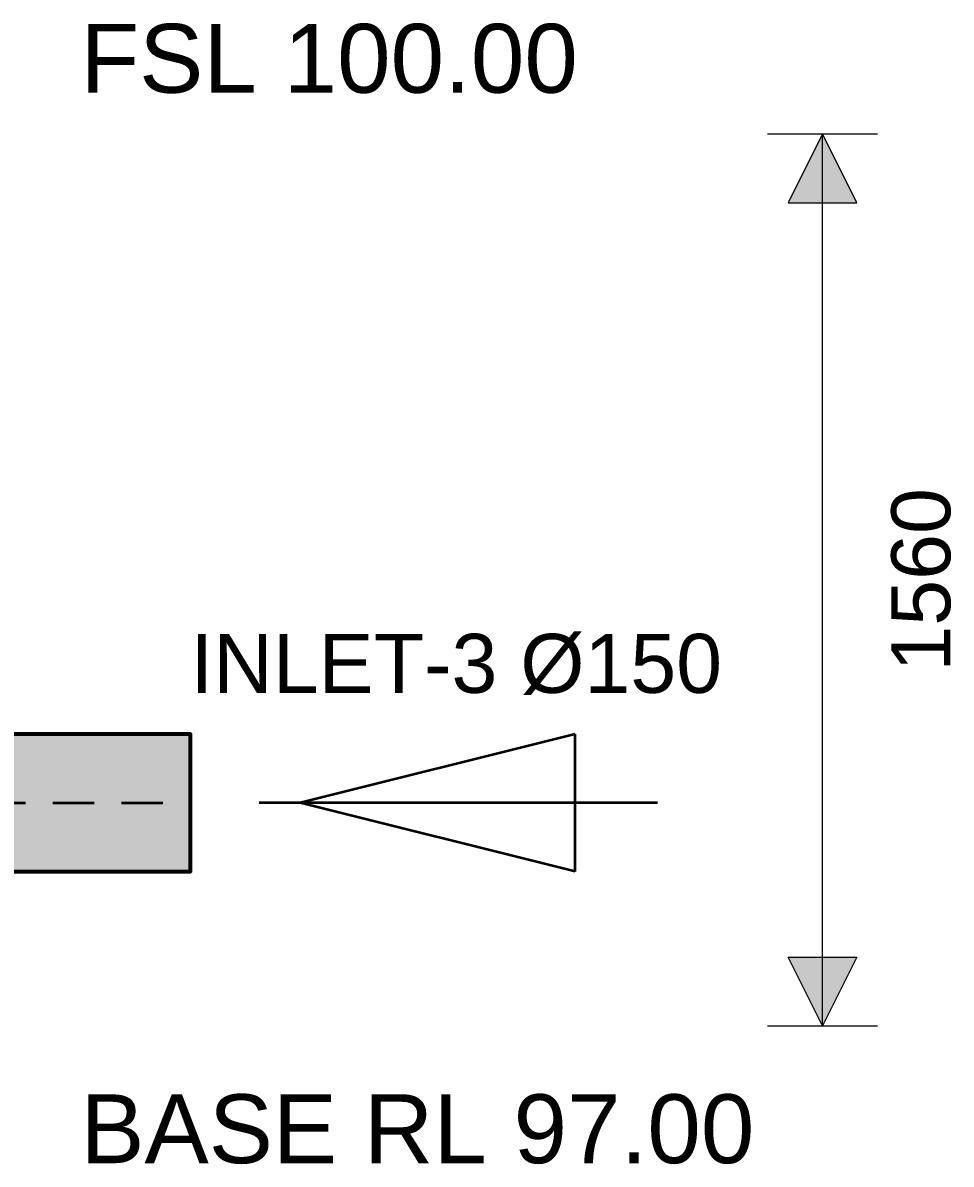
# Model space of a CAD drawing. Header units: millimetres. Extents: x 0 to 289, y 0 to 60.
# Drawn here: x 264.86 to 288.69, y 20.44 to 49.74 of the extents above; entities that cross this region are included whole.
import ezdxf
from ezdxf.enums import TextEntityAlignment as Align

# ---------------------------------------------------------------- set-up
doc = ezdxf.new("R2010")
doc.units = ezdxf.units.MM
doc.linetypes.add('DASH_3_2', pattern=[1.763889, 1.058333, -0.705556])
for name, color, linetype in [('FILL', 7, 'Continuous'), ('LINES', 7, 'Continuous'), ('TEXT', 7, 'Continuous')]:
    doc.layers.add(name, color=color, linetype=linetype)
doc.styles.add('ARIAL', font='arial.ttf')

msp = doc.modelspace()

# ---------------------------------------------------------------- hatches: boundary and pattern name
at = {"layer": 'FILL'}
for points in [[(285.387, 46.884), (284.505, 45.12), (286.269, 45.12)], [(285.387, 23.989), (284.505, 25.753), (286.269, 25.753)]]:
    msp.add_hatch(color=7, dxfattribs=at).paths.add_polyline_path(points)
at = {"layer": 'FILL', "true_color": 0xbfbfbf}
msp.add_hatch(color=7, dxfattribs=at).paths.add_polyline_path([(258.576, 27.949), (269.159, 27.949), (269.159, 31.477), (258.576, 31.477)])

# ---------------------------------------------------------------- linework, layer by layer
at = {"layer": 'LINES', "lineweight": 20}
for p, q in [((283.976, 46.884), (286.798, 46.884)), ((285.387, 23.989), (285.387, 46.884)), ((283.976, 23.989), (286.798, 23.989))]:
    msp.add_line(p, q, dxfattribs=at)
at = {"layer": 'LINES', "lineweight": 35, "true_color": 0xff0000}
for p, q in [((279.037, 31.477), (271.981, 29.713)), ((279.037, 27.949), (279.037, 31.477)), ((281.153, 29.713), (270.923, 29.713)), ((279.037, 27.949), (271.981, 29.713))]:
    msp.add_line(p, q, dxfattribs=at)
at = {"layer": 'LINES', "linetype": 'DASH_3_2', "lineweight": 35, "true_color": 0x999999}
msp.add_line((258.576, 29.713), (269.159, 29.713), dxfattribs=at)
at = {"layer": 'LINES', "lineweight": 20}
for points in [[(285.387, 46.884), (284.505, 45.12), (286.269, 45.12)], [(285.387, 23.989), (284.505, 25.753), (286.269, 25.753)]]:
    msp.add_lwpolyline(points, close=True, dxfattribs=at)
at = {"layer": 'LINES', "lineweight": 53}
msp.add_lwpolyline([(258.576, 27.949), (269.159, 27.949), (269.159, 31.477), (258.576, 31.477)], close=True, dxfattribs=at)

# ---------------------------------------------------------------- texts
at = {"layer": 'TEXT', "style": 'ARIAL'}
for s, height, p in [('FSL 100.00', 1.7681, (266.337, 47.942)), ('INLET-3 Ø150', 1.51553, (269.159, 32.535)), ('BASE RL 97.00', 1.76812, (266.337, 20.461))]:
    msp.add_text(s, height=height, dxfattribs=at).set_placement(p)
msp.add_text('1560', height=1.5155, rotation=90, dxfattribs=at).set_placement((288.666, 35.437), align=Align.CENTER)

doc.saveas('drawing.dxf')
